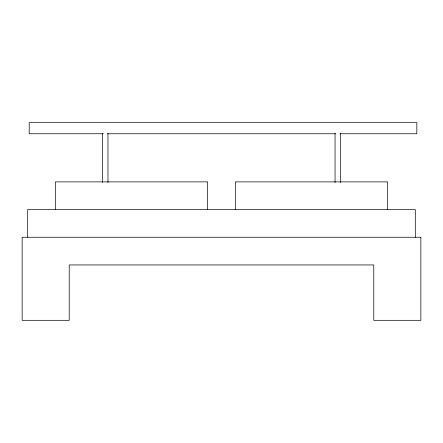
<?xml version="1.0" encoding="UTF-8"?>
<svg xmlns="http://www.w3.org/2000/svg" width="443" height="443" viewBox="0 0 443 443"><rect width="100%" height="100%" fill="white"/><g stroke="black" fill="none" stroke-linecap="round" stroke-linejoin="round"><path stroke-width="0.66" d="M103.269 133.758L29.205 133.758L29.205 122.683L416.83 122.683L416.83 133.758L339.997 133.758M107.422 133.758L335.844 133.758M415.312 237.254L415.312 209.567L27.688 209.567L27.688 237.254M387.625 209.567L387.625 181.879L235.344 181.879L235.344 209.567M340.551 133.426L340.551 182.571M335.052 133.426L335.052 182.571M207.656 209.567L207.656 181.879L55.375 181.879L55.375 209.567M107.965 133.426L107.965 182.571M102.46 133.426L102.46 182.571M420.85 237.254L22.15 237.254L22.15 320.317L69.219 320.317L69.219 264.942L373.781 264.942L373.781 320.317L420.85 320.317L420.85 237.254"/></g></svg>
